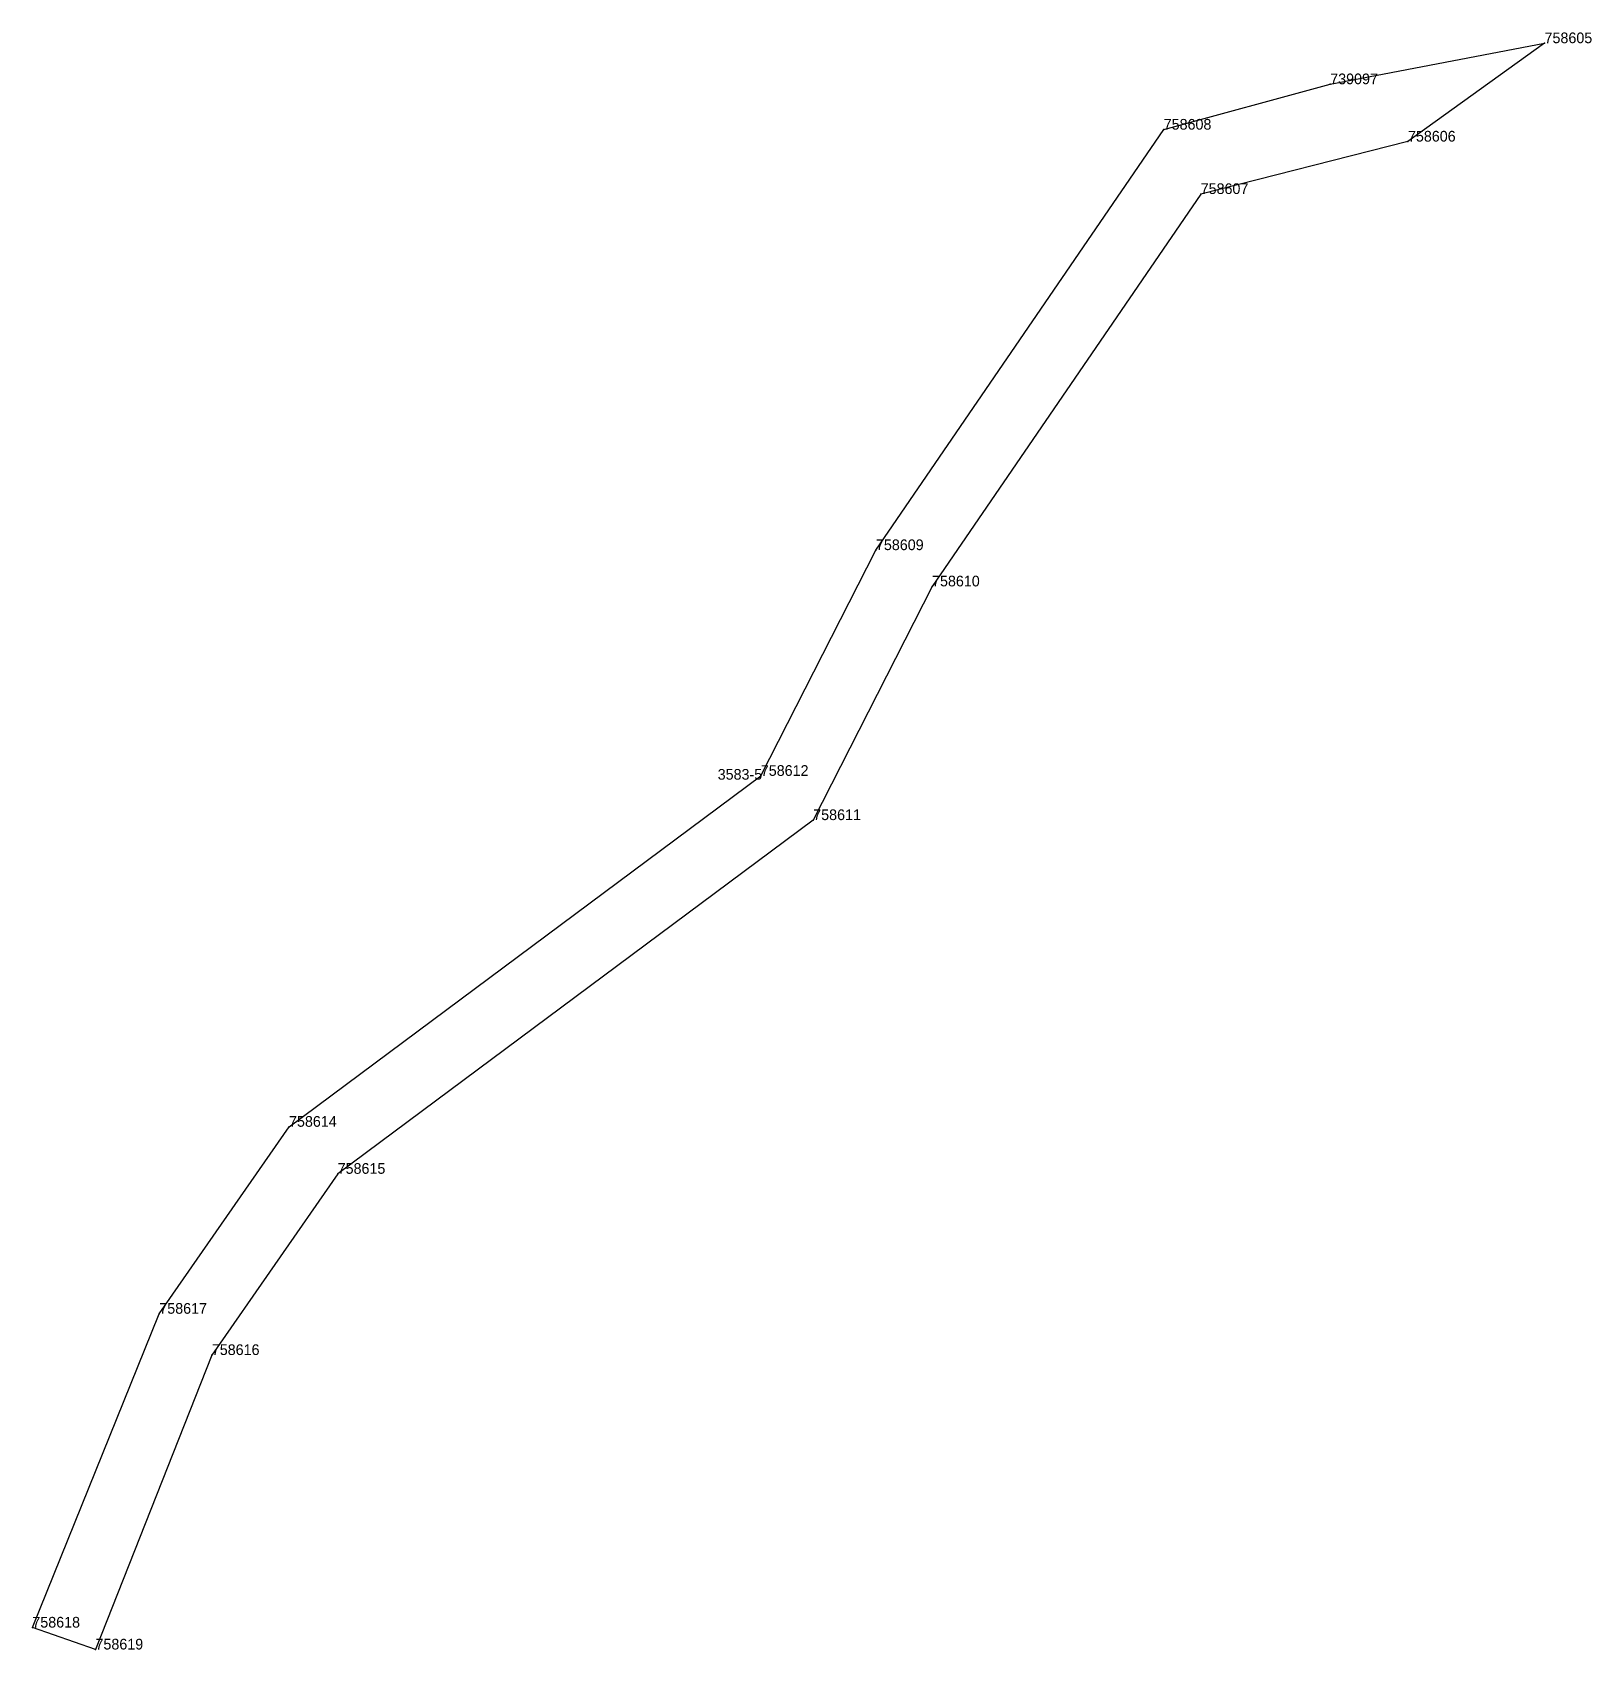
# Model space of a CAD drawing. Extents: x 7501802 to 7501918, y 4691721 to 4691842.
import ezdxf

# ---------------------------------------------------------------- set-up
doc = ezdxf.new("R2010")
doc.units = 0

msp = doc.modelspace()

# ---------------------------------------------------------------- linework, layer by layer
at = {"layer": 'Parcela Baze'}
msp.add_lwpolyline([(7501801.577, 4691722.683), (7501811.082, 4691746.183), (7501820.793, 4691760.185), (7501856.116, 4691786.463), (7501864.735, 4691803.367), (7501886.278, 4691834.854), (7501898.745, 4691838.255), (7501914.792, 4691841.328), (7501904.566, 4691833.961), (7501889.046, 4691830.034), (7501868.935, 4691800.651), (7501860.04, 4691783.15), (7501824.435, 4691756.662), (7501815.015, 4691743.093), (7501806.304, 4691721.041), (7501801.577, 4691722.683)], dxfattribs=at)
at = {"layer": 'Pikat'}
for p in [(7501914.792, 4691841.328), (7501898.745, 4691838.255), (7501886.278, 4691834.854), (7501904.566, 4691833.961), (7501889.046, 4691830.034), (7501864.735, 4691803.367), (7501868.935, 4691800.651), (7501856.116, 4691786.463), (7501860.04, 4691783.15), (7501820.793, 4691760.185), (7501824.435, 4691756.662), (7501811.082, 4691746.183), (7501815.015, 4691743.093), (7501801.577, 4691722.683), (7501806.304, 4691721.041)]:
    msp.add_point(p, dxfattribs=at)

# ---------------------------------------------------------------- texts
at = {"layer": 'Nr e Pikave Gjeodezike te Parceles Baze'}
for s, p in [('758605', (7501914.792, 4691841.328)), ('739097', (7501898.745, 4691838.255)), ('758608', (7501886.278, 4691834.854)), ('758606', (7501904.566, 4691833.961)), ('758607', (7501889.046, 4691830.034)), ('758609', (7501864.735, 4691803.367)), ('758610', (7501868.935, 4691800.651)), ('758612', (7501856.116, 4691786.463)), ('758611', (7501860.04, 4691783.15)), ('758614', (7501820.793, 4691760.185)), ('758615', (7501824.435, 4691756.662)), ('758617', (7501811.082, 4691746.183)), ('758616', (7501815.015, 4691743.093)), ('758618', (7501801.577, 4691722.683)), ('758619', (7501806.304, 4691721.041))]:
    msp.add_text(s, height=0.8, dxfattribs=at).set_placement(p)
at = {"layer": 'Nr Parceles Baze'}
msp.add_text('3583-5', height=0.8, dxfattribs=at).set_placement((7501852.886, 4691786.176))

doc.saveas('drawing.dxf')
